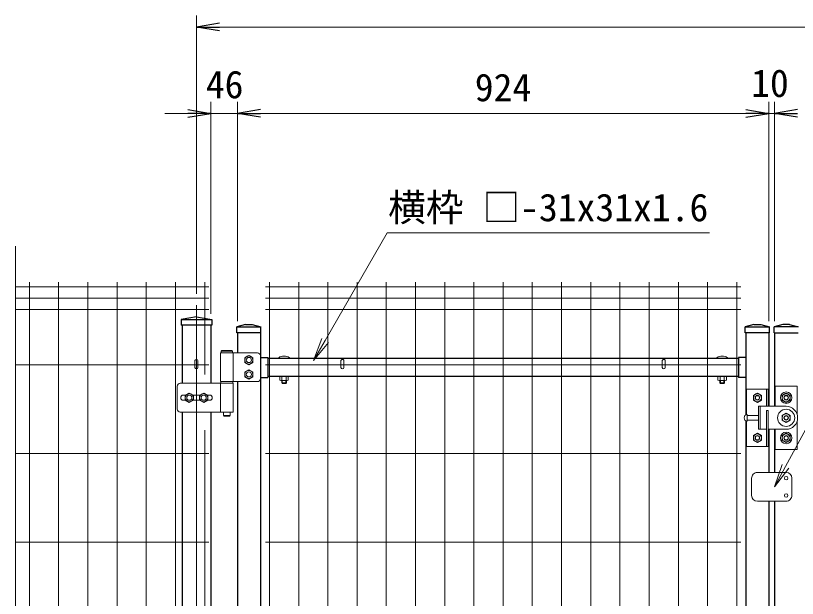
# Model space of a CAD drawing. Units: millimetres, scale not verified. Extents: x -3536 to 4864, y -2970 to 2970.
# Drawn here: x -691 to 668, y 343 to 1356 of the extents above; entities that cross this region are included whole.
import ezdxf
from ezdxf.enums import TextEntityAlignment as Align

# ---------------------------------------------------------------- set-up
doc = ezdxf.new("R2010")
doc.units = ezdxf.units.MM
doc.header["$LTSCALE"] = 20
doc.linetypes.add('USER1', pattern=[50.8, 31.75, -6.35, 6.35, -6.35])
for name, color, linetype, lineweight in [('0-1_D-BMK', 2, 'USER1', 13), ('0-2_D-STR1', 1, 'Continuous', 25), ('0-3_D-STR3', 3, 'Continuous', 13), ('0-4_D-STR-TXT', 7, 'Continuous', 13), ('0-5_D-STR2', 7, 'Continuous', 13), ('0-6_D-STR-DIM', 7, 'Continuous', 13), ('0-7_0', 7, 'Continuous', 25)]:
    doc.layers.add(name, color=color, linetype=linetype, lineweight=lineweight)
doc.styles.add('ＭＳ ゴシック', font='')
doc.styles.get('ＭＳ ゴシック').set_extended_font_data('MS Gothic')

# ---------------------------------------------------------------- blocks, each defined once
blk = doc.blocks.new('_Open')
at = {"layer": '0-7_0'}
blk.add_line((-20, 3.33), (0, 0), dxfattribs=at)
blk.add_lwpolyline([(-20, -3.33), (0, 0), (-20, 0)], dxfattribs=at)

msp = doc.modelspace()

# ---------------------------------------------------------------- linework, layer by layer
at = {"layer": '0-1_D-BMK'}
msp.add_line((-376.23, 852.77), (-376.23, -337.01), dxfattribs=at)
at = {"layer": '0-2_D-STR1'}
for p, q in [((-376.23, 832.66), (-402.73, 827.99)), ((-376.23, 832.66), (-349.73, 827.99)), ((-402.73, 827.99), (-349.73, 827.99)), ((-402.73, 827.99), (-392.23, 827.99)), ((-402.73, 827.99), (-402.73, 817.99)), ((-349.73, 817.99), (-402.73, 817.99)), ((-392.23, 817.99), (-402.73, 817.99)), ((-401.23, 817.99), (-401.23, 716.99)), ((-351.23, 817.99), (-351.23, 716.99)), ((-349.73, 827.99), (-349.73, 817.99)), ((-291.23, 818.99), (-306.23, 814.99)), ((-291.23, 818.99), (-279.23, 818.99)), ((-279.23, 818.99), (-264.23, 814.99)), ((592.77, 818.99), (604.77, 818.99)), ((604.77, 818.99), (619.77, 814.99)), ((642.77, 818.99), (627.77, 814.99)), ((654.77, 818.99), (642.77, 818.99)), ((654.77, 818.99), (669.77, 814.99)), ((-306.23, 814.99), (-264.23, 814.99)), ((-306.23, 804.99), (-306.23, 814.99)), ((-264.23, 804.99), (-306.23, 804.99)), ((-305.23, 804.99), (-305.23, 769.99)), ((-265.23, 804.99), (-265.23, -277.01)), ((-264.23, 804.99), (-264.23, 814.99)), ((577.77, 804.99), (577.77, 814.99)), ((619.77, 804.99), (577.77, 804.99)), ((578.77, 804.99), (578.77, 662.24)), ((618.77, 804.99), (618.77, 676.99)), ((619.77, 804.99), (619.77, 814.99)), ((669.77, 814.99), (627.77, 814.99)), ((627.77, 804.99), (627.77, 814.99)), ((627.77, 804.99), (669.77, 804.99)), ((628.77, 804.99), (628.77, 676.99)), ((-265.23, 762.09), (-252.23, 762.09)), ((-252.23, 762.09), (-252.23, 727.09)), ((565.77, 762.09), (565.77, 727.09)), ((578.77, 762.09), (565.77, 762.09)), ((565.77, 760.09), (-252.23, 760.09)), ((-265.23, 727.09), (-252.23, 727.09)), ((565.77, 729.09), (-252.23, 729.09)), ((578.77, 727.09), (565.77, 727.09)), ((-305.23, 719.99), (-305.23, -41.51)), ((-401.23, 666.99), (-401.23, -94.51)), ((-351.23, 666.99), (-351.23, -94.51)), ((578.77, 651.74), (578.77, -277.01)), ((618.77, 636.99), (618.77, 561.99)), ((628.77, 636.99), (628.77, 561.99)), ((618.77, 511.99), (618.77, -277.01)), ((628.77, 511.99), (628.77, -277.01))]:
    msp.add_line(p, q, dxfattribs=at)
msp.add_lwpolyline([(592.77, 818.99), (577.77, 814.99), (619.77, 814.99)], dxfattribs=at)
at = {"layer": '0-3_D-STR3'}
for p, q in [((-334.23, 769.99), (-270.23, 769.99)), ((-334.23, 769.99), (-334.23, 719.99)), ((-332.43, 773.99), (-333.43, 772.99)), ((-333.43, 772.99), (-333.43, 769.99)), ((-333.43, 772.99), (-313.43, 772.99)), ((-333.43, 769.99), (-313.43, 769.99)), ((-332.43, 773.99), (-314.43, 773.99)), ((-314.43, 773.99), (-313.43, 772.99)), ((-313.43, 772.99), (-313.43, 769.99)), ((-312.63, 769.99), (-312.63, 719.99)), ((-265.23, 764.99), (-265.23, 724.99)), ((-378.83, 756.71), (-378.83, 744.54)), ((-373.63, 756.71), (-373.63, 744.54)), ((-125.11, 756.71), (-125.11, 744.54)), ((-119.91, 756.71), (-119.91, 744.54)), ((433.45, 756.71), (433.45, 744.54)), ((438.65, 756.71), (438.65, 744.54)), ((-231.3, 728.55), (-231.3, 722.3)), ((-217.54, 729.09), (-230.53, 729.09)), ((-229.49, 729.09), (-218.58, 729.09)), ((-229.49, 721.77), (-218.58, 721.77)), ((-228.03, 717.69), (-228.03, 721.77)), ((-227.67, 728.55), (-227.67, 722.3)), ((-227.03, 716.69), (-227.03, 721.77)), ((-221.03, 716.69), (-221.03, 721.77)), ((-220.39, 728.55), (-220.39, 722.3)), ((-220.03, 717.69), (-220.03, 721.77)), ((-216.76, 728.55), (-216.76, 722.3)), ((530.29, 728.55), (530.29, 722.3)), ((531.07, 729.09), (544.06, 729.09)), ((543.02, 729.09), (532.11, 729.09)), ((543.02, 721.77), (532.11, 721.77)), ((533.57, 717.69), (533.57, 721.77)), ((533.93, 728.55), (533.93, 722.3)), ((534.57, 716.69), (534.57, 721.77)), ((540.57, 716.69), (540.57, 721.77)), ((541.2, 728.55), (541.2, 722.3)), ((541.57, 717.69), (541.57, 721.77)), ((544.84, 728.55), (544.84, 722.3)), ((-409.63, 711.99), (-409.63, 671.99)), ((-312.63, 716.99), (-404.63, 716.99)), ((-270.23, 719.99), (-334.23, 719.99)), ((-334.23, 716.99), (-334.23, 666.99)), ((-333.93, 719.99), (-333.93, 716.99)), ((-312.93, 719.99), (-333.93, 719.99)), ((-312.93, 716.99), (-333.93, 716.99)), ((-312.93, 719.99), (-312.93, 716.99)), ((-312.63, 716.99), (-312.63, 666.99)), ((-227.03, 716.69), (-228.03, 717.69)), ((-220.03, 717.69), (-228.03, 717.69)), ((-227.03, 716.69), (-221.03, 716.69)), ((-220.03, 717.69), (-221.03, 716.69)), ((533.57, 717.69), (534.57, 716.69)), ((533.57, 717.69), (541.57, 717.69)), ((540.57, 716.69), (534.57, 716.69)), ((540.57, 716.69), (541.57, 717.69)), ((579.77, 706.99), (617.77, 706.99)), ((579.77, 662.72), (579.77, 706.99)), ((614.77, 676.99), (614.77, 706.99)), ((617.77, 676.99), (617.77, 706.99)), ((629.77, 711.99), (629.77, 676.99)), ((667.77, 711.99), (629.77, 711.99)), ((667.77, 663.23), (667.77, 711.99)), ((-394.97, 696.49), (-399.23, 696.49)), ((-369.97, 696.49), (-382.5, 696.49)), ((-353.23, 696.49), (-357.5, 696.49)), ((598.77, 700.07), (591.77, 696.03)), ((591.77, 687.95), (591.77, 696.03)), ((598.77, 700.07), (605.77, 696.03)), ((605.77, 687.95), (605.77, 696.03)), ((648.77, 700.07), (641.77, 696.03)), ((641.77, 687.95), (641.77, 696.03)), ((648.77, 700.07), (655.77, 696.03)), ((655.77, 687.95), (655.77, 696.03)), ((667.77, 663.23), (667.77, 701.99)), ((-394.97, 687.49), (-399.23, 687.49)), ((-369.97, 687.49), (-382.5, 687.49)), ((-353.23, 687.49), (-357.5, 687.49)), ((598.77, 683.91), (591.77, 687.95)), ((598.77, 683.91), (605.77, 687.95)), ((648.77, 683.91), (641.77, 687.95)), ((648.77, 683.91), (655.77, 687.95)), ((-404.63, 666.99), (-312.63, 666.99)), ((-329.43, 666.99), (-329.43, 660.99)), ((-317.43, 666.99), (-317.43, 660.99)), ((600.77, 676.99), (648.77, 676.99)), ((600.77, 676.99), (600.77, 636.99)), ((603.77, 676.99), (603.77, 636.99)), ((614.77, 669.99), (617.77, 669.99)), ((614.77, 669.99), (614.77, 606.99)), ((617.77, 669.99), (617.77, 606.99)), ((-328.43, 659.99), (-329.43, 660.99)), ((-329.43, 660.99), (-317.43, 660.99)), ((-328.43, 659.99), (-318.43, 659.99)), ((-318.43, 659.99), (-317.43, 660.99)), ((580.77, 650.99), (580.77, 662.99)), ((600.77, 660.99), (580.77, 660.99)), ((600.77, 652.99), (580.77, 652.99)), ((648.77, 665.07), (641.77, 661.03)), ((641.77, 652.95), (641.77, 661.03)), ((648.77, 648.91), (641.77, 652.95)), ((648.77, 665.07), (655.77, 661.03)), ((648.77, 648.91), (655.77, 652.95)), ((655.77, 652.95), (655.77, 661.03)), ((667.77, 663.23), (667.77, 663.23)), ((579.77, 606.99), (579.77, 651.26)), ((579.77, 650.31), (579.77, 606.99)), ((667.77, 650.74), (667.77, 611.99)), ((667.77, 650.74), (667.77, 601.99)), ((598.77, 630.07), (591.77, 626.03)), ((591.77, 626.03), (591.77, 617.95)), ((598.77, 630.07), (605.77, 626.03)), ((600.77, 636.99), (614.77, 636.99)), ((600.77, 636.99), (609.77, 636.99)), ((605.77, 626.03), (605.77, 617.95)), ((617.77, 636.99), (648.77, 636.99)), ((629.77, 636.99), (629.77, 636.99)), ((629.77, 601.99), (629.77, 636.99)), ((629.77, 611.99), (629.77, 636.99)), ((648.77, 630.07), (641.77, 626.03)), ((648.77, 630.07), (641.77, 626.03)), ((641.77, 626.03), (641.77, 617.95)), ((641.77, 617.95), (641.77, 626.03)), ((648.77, 630.07), (655.77, 626.03)), ((648.77, 630.07), (655.77, 626.03)), ((655.77, 626.03), (655.77, 617.95)), ((655.77, 617.95), (655.77, 626.03)), ((598.77, 613.91), (591.77, 617.95)), ((598.77, 613.91), (605.77, 617.95)), ((648.77, 613.91), (641.77, 617.95)), ((648.77, 613.91), (641.77, 617.95)), ((648.77, 613.91), (655.77, 617.95)), ((648.77, 613.91), (655.77, 617.95)), ((579.77, 606.99), (617.77, 606.99)), ((667.77, 601.99), (629.77, 601.99)), ((598.77, 561.99), (648.77, 561.99)), ((588.77, 521.99), (588.77, 551.99)), ((658.77, 521.99), (658.77, 551.99)), ((598.77, 511.99), (648.77, 511.99))]:
    msp.add_line(p, q, dxfattribs=at)
for points in [[(-285.23, 765.59), (-278.22, 761.54), (-278.22, 753.44), (-285.23, 749.39), (-292.25, 753.44), (-292.25, 761.54)], [(-285.23, 740.59), (-278.22, 736.54), (-278.22, 728.44), (-285.23, 724.39), (-292.25, 728.44), (-292.25, 736.54)], [(-388.73, 700.09), (-381.72, 696.04), (-381.72, 687.94), (-388.73, 683.89), (-395.75, 687.94), (-395.75, 696.04)], [(-363.73, 700.09), (-356.72, 696.04), (-356.72, 687.94), (-363.73, 683.89), (-370.75, 687.94), (-370.75, 696.04)]]:
    msp.add_lwpolyline(points, close=True, dxfattribs=at)
msp.add_lwpolyline([(629.77, 676.99), (629.77, 676.99), (629.77, 676.99)], dxfattribs=at)
for centre, radius in [((-285.23, 757.49), 7.03), ((-285.23, 757.49), 4.5), ((-285.23, 732.49), 7.03), ((-285.23, 732.49), 4.5), ((-388.73, 691.99), 7.03), ((-388.73, 691.99), 4.5), ((-363.73, 691.99), 7.03), ((-363.73, 691.99), 4.5), ((598.77, 691.99), 7), ((598.77, 691.99), 4), ((598.77, 691.99), 3.5), ((648.77, 691.99), 10), ((648.77, 691.99), 7), ((648.77, 691.99), 4), ((648.77, 691.99), 3.5), ((648.77, 656.99), 15), ((648.77, 656.99), 7), ((648.77, 656.99), 4), ((648.77, 656.99), 3.5), ((598.77, 621.99), 7), ((598.77, 621.99), 4), ((598.77, 621.99), 3.5), ((648.77, 621.99), 10), ((648.77, 621.99), 10), ((648.77, 621.99), 7), ((648.77, 621.99), 7), ((648.77, 621.99), 4), ((648.77, 621.99), 4), ((648.77, 621.99), 3.5), ((648.77, 621.99), 3.5), ((648.77, 551.99), 3), ((648.77, 521.99), 3)]:
    msp.add_circle(centre, radius, dxfattribs=at)
for centre, radius, start, end in [((-270.23, 764.99), 5, 0, 90), ((-376.23, 744.54), 2.6, 180, 0), ((-122.51, 744.54), 2.6, 180, 0), ((436.05, 744.54), 2.6, 180, 0), ((-270.23, 724.99), 5, 270, 0), ((-229.49, 725.74), 3.35, 57.13278, 122.86722), ((-229.49, 725.12), 3.35, 237.13278, 302.86722), ((-224.03, 716.49), 12.6, 73.22135, 106.77865), ((-224.03, 734.36), 12.6, 253.22135, 286.77865), ((-218.58, 725.74), 3.35, 57.13278, 122.86722), ((-218.58, 725.12), 3.35, 237.13278, 302.86722), ((532.11, 725.74), 3.35, 57.13278, 122.86722), ((532.11, 725.12), 3.35, 237.13278, 302.86722), ((537.57, 716.49), 12.6, 73.22135, 106.77865), ((537.57, 734.36), 12.6, 253.22135, 286.77865), ((543.02, 725.74), 3.35, 57.13278, 122.86722), ((543.02, 725.12), 3.35, 237.13278, 302.86722), ((-404.63, 711.99), 5, 90, 180), ((-399.23, 691.99), 4.5, 90, 180), ((-353.23, 691.99), 4.5, 0, 90), ((-399.23, 691.99), 4.5, 180, 270), ((-353.23, 691.99), 4.5, 270, 0), ((-404.63, 671.99), 5, 180, 270), ((648.77, 656.99), 20, 270, 89.99983), ((581.87, 656.99), 6.1, 100.38886, 259.61115), ((598.77, 551.99), 10, 90, 180.00001), ((648.77, 551.99), 10, 0, 90), ((598.77, 521.99), 10, 180.00001, 270), ((648.77, 521.99), 10, 270, 0.00001)]:
    msp.add_arc(centre, radius, start, end, dxfattribs=at)
for centre, major_axis, ratio, start_param, end_param in [((-224.03, 760.09), (10, 0), 0.4, 6.283157, 9.4248063), ((537.57, 760.09), (10, 0), 0.4, 6.283157, 9.4248063), ((-376.23, 756.69), (-2.6, 0), 0.649974, 3.1415927, 6.2831853), ((-122.51, 756.69), (2.6, 0), 0.649974, 0, 3.1415927), ((436.05, 756.69), (2.6, 0), 0.649974, 0, 3.1415927)]:
    msp.add_ellipse(centre, major_axis=major_axis, ratio=ratio, start_param=start_param, end_param=end_param, dxfattribs=at)
at = {"layer": '0-5_D-STR2'}
for p, q in [((-690.62, 884.56), (-355.03, 884.56)), ((-666.63, -277.01), (-666.63, 892.99)), ((-615.86, -277.01), (-615.86, 892.99)), ((-565.09, -277.01), (-565.09, 892.99)), ((-514.32, -277.01), (-514.32, 892.99)), ((-463.55, -277.01), (-463.55, 892.99)), ((-412.78, -277.01), (-412.78, 892.99)), ((-362.01, 732.19), (-362.01, 892.99)), ((-256.39, 884.56), (569.93, 884.56)), ((-249.39, -277.01), (-249.39, 892.99)), ((-198.62, -277.01), (-198.62, 892.99)), ((-147.85, -277.01), (-147.85, 892.99)), ((-97.08, -277.01), (-97.08, 892.99)), ((-46.31, -277.01), (-46.31, 892.99)), ((4.46, -277.01), (4.46, 892.99)), ((55.23, -277.01), (55.23, 892.99)), ((106, -277.01), (106, 892.99)), ((156.77, -277.01), (156.77, 892.99)), ((207.54, -277.01), (207.54, 892.99)), ((258.31, -277.01), (258.31, 892.99)), ((309.08, -277.01), (309.08, 892.99)), ((359.85, -277.01), (359.85, 892.99)), ((410.62, -277.01), (410.62, 892.99)), ((461.39, -277.01), (461.39, 892.99)), ((512.16, -277.01), (512.16, 892.99)), ((562.93, -277.01), (562.93, 892.99)), ((-690.62, 864.99), (-355.03, 864.99)), ((-256.39, 864.99), (569.93, 864.99)), ((-690.62, 845.42), (-355.03, 845.42)), ((-256.39, 845.42), (569.93, 845.42)), ((-690.62, 748.99), (-355.03, 748.99)), ((569.93, 748.99), (-256.39, 748.99)), ((-362.01, -58.56), (-362.01, 635.54)), ((-690.62, 594.99), (-355.03, 594.99)), ((569.93, 594.99), (-256.39, 594.99)), ((-690.62, 440.99), (-355.03, 440.99)), ((569.93, 440.99), (-256.39, 440.99))]:
    msp.add_line(p, q, dxfattribs=at)
at = {"layer": '0-6_D-STR-DIM'}
for p, q in [((-376.23, 872.77), (-376.23, 1356.36)), ((1583.77, 1336.36), (-336.23, 1336.36)), ((-351.23, 837.99), (-351.23, 1206.36)), ((-305.23, 824.99), (-305.23, 1206.36)), ((-305.23, 824.99), (-305.23, 1206.36)), ((618.77, 824.99), (618.77, 1206.36)), ((618.77, 824.99), (618.77, 1206.36)), ((628.77, 824.99), (628.77, 1206.36)), ((628.77, 824.99), (628.77, 1206.36)), ((-391.23, 1186.36), (-431.23, 1186.36)), ((-351.23, 1186.36), (-305.23, 1186.36)), ((-265.23, 1186.36), (578.77, 1186.36)), ((-265.23, 1186.36), (-225.23, 1186.36)), ((578.77, 1186.36), (538.77, 1186.36)), ((618.77, 1186.36), (628.77, 1186.36)), ((-690.62, 955.6), (-690.62, -426.64)), ((-147.02, 788.1), (-172.79, 756.79)), ((653.59, 569.22), (628.61, 537.28))]:
    msp.add_line(p, q, dxfattribs=at)
for points in [[(-158.57, 794.76), (-172.79, 756.79), (-152.79, 791.43), (-44.74, 978.58), (508.2, 978.58), (515.4, 978.58)], [(641.88, 575.6), (628.61, 537.28), (647.73, 572.41), (866.57, 974.44), (1068.7, 974.44), (1075.9, 974.44)]]:
    msp.add_lwpolyline(points, dxfattribs=at)

# ---------------------------------------------------------------- block references
at = {"layer": '0-6_D-STR-DIM', "xscale": 2, "yscale": 2, "rotation": 180}
for p in [(-376.23, 1336.36), (-305.23, 1186.36), (-305.23, 1186.36), (628.77, 1186.36), (628.77, 1186.36)]:
    msp.add_blockref('_Open', p, dxfattribs=at)
at = {"layer": '0-6_D-STR-DIM', "xscale": 2, "yscale": 2}
for p in [(-351.23, 1186.36), (618.77, 1186.36), (618.77, 1186.36)]:
    msp.add_blockref('_Open', p, dxfattribs=at)

# ---------------------------------------------------------------- texts
at = {"layer": '0-4_D-STR-TXT', "style": 'ＭＳ ゴシック'}
msp.add_text('横枠 □-31x31x1.6', height=48.09, dxfattribs=at).set_placement((-43.15, 984.42), align=Align.BOTTOM_LEFT)
at = {"layer": '0-6_D-STR-DIM', "style": 'ＭＳ ゴシック'}
for s, p in [('46', (-360.03, 1198.24)), ('924', (107.52, 1193.11)), ('10', (587.92, 1200.45))]:
    msp.add_text(s, height=48.09, dxfattribs=at).set_placement(p, align=Align.BOTTOM_LEFT)

doc.saveas('drawing.dxf')
